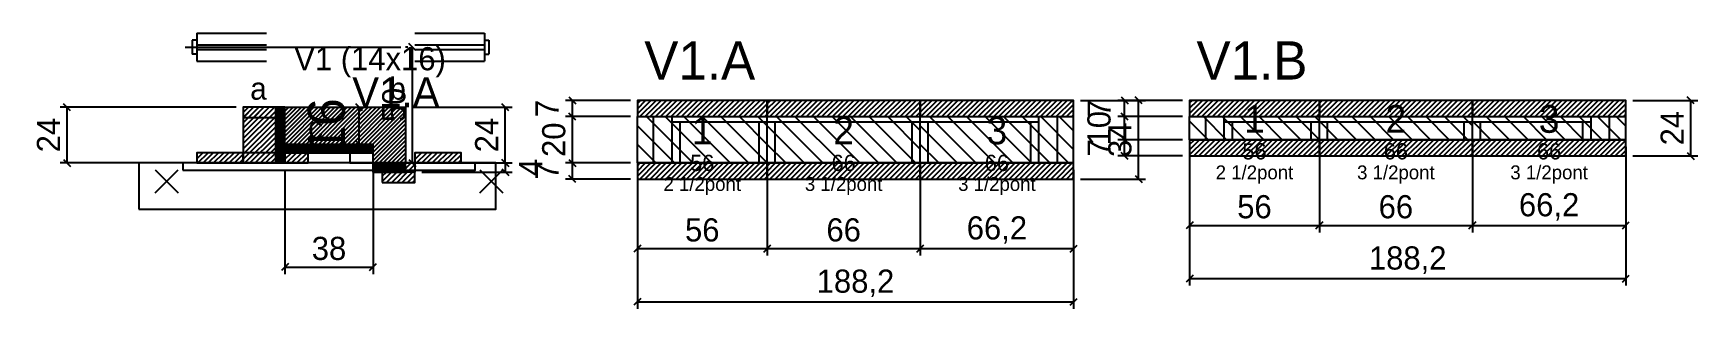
# Model space of a CAD drawing. Extents: x -69 to 649, y -83 to 36.
import ezdxf
from ezdxf.enums import TextEntityAlignment as Align

# ---------------------------------------------------------------- set-up
doc = ezdxf.new("R2010")
doc.units = 0
for name, color, linetype in [('5', 5, 'Continuous'), ('barrote', 126, 'Continuous'), ('CONCRETO', 251, 'Continuous'), ('COTA', 241, 'Continuous'), ('Cota Seção (2x)', 241, 'Continuous'), ('detalhes', 7, 'Continuous'), ('Hachura', 251, 'Continuous'), ('Madeira', 126, 'Continuous'), ('NOMENCLATURA', 7, 'Continuous'), ('Painéis', 200, 'Continuous'), ('presilha', 224, 'Continuous'), ('Reaproveitamento', 30, 'Continuous'), ('SARR_2.2x7', 40, 'Continuous'), ('SARR_3.5x7', 81, 'Continuous'), ('SCO-___-LAJ', 224, 'Continuous'), ('TENSOR', 224, 'Continuous'), ('texto', 7, 'Continuous'), ('Texto Seção', 7, 'Continuous')]:
    doc.layers.add(name, color=color, linetype=linetype)
doc.dimstyles.new('PAINEL', dxfattribs={"dimtxt": 10, "dimasz": 3, "dimexe": 3, "dimexo": 3, "dimgap": 3, "dimtad": 1, "dimblk": 'OBLIQUE', "dimblk1": 'OBLIQUE', "dimcen": 2.5, "dimclrd": 4, "dimclre": 4, "dimclrt": 240, "dimazin": 3, "dimtfac": 1, "dimtmove": 0, "dimatfit": 3})
doc.dimstyles.new('SECAO2X', dxfattribs={"dimtxt": 16, "dimasz": 3, "dimexe": 3, "dimexo": 3, "dimgap": 3, "dimtad": 1, "dimblk": 'OBLIQUE', "dimblk1": 'OBLIQUE', "dimcen": 2.5, "dimclrd": 4, "dimclre": 4, "dimclrt": 240, "dimazin": 3, "dimtfac": 1, "dimtmove": 0, "dimatfit": 3})

# ---------------------------------------------------------------- blocks, each defined once
blk = doc.blocks.new('_OBLIQUE')
at = {"color": 0, "linetype": 'BYBLOCK'}
blk.add_line((-0.5, -0.5), (0.5, 0.5), dxfattribs=at)

msp = doc.modelspace()

# ---------------------------------------------------------------- hatches: boundary and pattern name
at = {"layer": 'COTA'}
h = msp.add_hatch(dxfattribs=at)
h.set_pattern_fill('ANSI31', scale=0.4)
h.paths.add_polyline_path([(40, -12), (40, 4), (92, 4), (92, -20), (78, -20), (78, -12)])
h = msp.add_hatch(dxfattribs=at)
h.set_pattern_fill('ANSI31', scale=0.5)
h.paths.add_polyline_path([(192, 0), (248, 0), (248, 7), (192, 7)])
h = msp.add_hatch(dxfattribs=at)
h.set_pattern_fill('ANSI31', scale=0.5)
h.paths.add_polyline_path([(248, 0), (314, 0), (314, 7), (248, 7)])
h = msp.add_hatch(dxfattribs=at)
h.set_pattern_fill('ANSI31', scale=0.5)
h.paths.add_polyline_path([(314, 0), (380.2, 0), (380.2, 7), (314, 7)])
h = msp.add_hatch(dxfattribs=at)
h.set_pattern_fill('ANSI31', scale=0.5)
h.paths.add_polyline_path([(430.2, 0), (486.2, 0), (486.2, 7), (430.2, 7)])
h = msp.add_hatch(dxfattribs=at)
h.set_pattern_fill('ANSI31', scale=0.5)
h.paths.add_polyline_path([(486.2, 0), (552.2, 0), (552.2, 7), (486.2, 7)])
h = msp.add_hatch(dxfattribs=at)
h.set_pattern_fill('ANSI31', scale=0.5)
h.paths.add_polyline_path([(552.2, 0), (618.4, 0), (618.4, 7), (552.2, 7)])
h = msp.add_hatch(dxfattribs=at)
h.set_pattern_fill('ANSI31', scale=0.5)
h.paths.add_polyline_path([(430.2, -17), (486.2, -17), (486.2, -10), (430.2, -10)])
h = msp.add_hatch(dxfattribs=at)
h.set_pattern_fill('ANSI31', scale=0.5)
h.paths.add_polyline_path([(486.2, -17), (552.2, -17), (552.2, -10), (486.2, -10)])
h = msp.add_hatch(dxfattribs=at)
h.set_pattern_fill('ANSI31', scale=0.5)
h.paths.add_polyline_path([(552.2, -17), (618.4, -17), (618.4, -10), (552.2, -10)])
h = msp.add_hatch(dxfattribs=at)
h.set_pattern_fill('ANSI31', scale=0.5)
h.paths.add_polyline_path([(192, -27), (248, -27), (248, -20), (192, -20)])
h = msp.add_hatch(dxfattribs=at)
h.set_pattern_fill('ANSI31', scale=0.5)
h.paths.add_polyline_path([(248, -27), (314, -27), (314, -20), (248, -20)])
h = msp.add_hatch(dxfattribs=at)
h.set_pattern_fill('ANSI31', scale=0.5)
h.paths.add_polyline_path([(314, -27), (380.2, -27), (380.2, -20), (314, -20)])
at = {"layer": 'Hachura'}
h = msp.add_hatch(dxfattribs=at)
h.set_pattern_fill('ANSI31', scale=0.5)
h.paths.add_polyline_path([(22, -20), (36, -20), (36, 4), (22, 4)])
h = msp.add_hatch(dxfattribs=at)
h.set_pattern_fill('ANSI31', scale=0.5)
h.paths.add_polyline_path([(22, -0.4), (36, -0.4), (36, 4), (22, 4)])
h = msp.add_hatch(dxfattribs=at)
h.set_pattern_fill('SOLID')
h.paths.add_polyline_path([(36, -20), (40, -20), (40, 4), (36, 4)])
h = msp.add_hatch(dxfattribs=at)
h.set_pattern_fill('SOLID')
h.paths.add_polyline_path([(40, -15.6), (78, -15.6), (78, -12), (40, -12)])
h = msp.add_hatch(dxfattribs=at)
h.set_pattern_fill('ANSI31', scale=0.5)
h.paths.add_polyline_path([(2, -20), (22, -20), (22, -15.6), (2, -15.6)])
h = msp.add_hatch(dxfattribs=at)
h.set_pattern_fill('ANSI31', scale=0.5)
h.paths.add_polyline_path([(40, -20), (50, -20), (50, -15.6), (40, -15.6)])
h = msp.add_hatch(dxfattribs=at)
h.set_pattern_fill('SOLID')
h.paths.add_polyline_path([(78, -20), (82, -20), (82, -24), (78, -24)])
h = msp.add_hatch(dxfattribs=at)
h.set_pattern_fill('SOLID')
h.paths.add_polyline_path([(78, -24), (92, -24), (92, -20), (78, -20)])
h = msp.add_hatch(dxfattribs=at)
h.set_pattern_fill('ANSI31', scale=0.5)
h.paths.add_polyline_path([(82, -20), (96, -20), (96, -24), (82, -24)])
h = msp.add_hatch(dxfattribs=at)
h.set_pattern_fill('ANSI31', scale=0.5)
h.paths.add_polyline_path([(96, -20), (116, -20), (116, -15.6), (96, -15.6)])
h = msp.add_hatch(dxfattribs=at)
h.set_pattern_fill('ANSI31', scale=0.5)
h.paths.add_polyline_path([(82, -28.4), (96, -28.4), (96, -24), (82, -24)])

# ---------------------------------------------------------------- linework, layer by layer
for p, q in [((2, 36), (32, 36)), ((2, 36), (2, 24)), ((96, 36), (126, 36)), ((126, 36), (126, 24)), ((0, 33), (0, 27)), ((2, 33), (0, 33)), ((2, 31), (32, 31)), ((2, 29), (32, 29)), ((96, 31), (126, 31)), ((96, 29), (126, 29)), ((126, 33), (128, 33)), ((128, 33), (128, 27)), ((2, 27), (0, 27)), ((2, 24), (32, 24)), ((96, 24), (126, 24)), ((126, 27), (128, 27))]:
    msp.add_line(p, q)
at = {"layer": 'barrote'}
msp.add_lwpolyline([(-23, -40), (131, -40), (131, -20), (-23, -20)], close=True, dxfattribs=at)
at = {"layer": 'CONCRETO'}
msp.add_lwpolyline([(40, -12), (40, 4), (92, 4), (92, -20), (78, -20), (78, -12)], close=True, dxfattribs=at)
at = {"layer": 'Madeira'}
for points in [[(22, -20), (36, -20), (36, 4), (22, 4)], [(22, -0.4), (36, -0.4), (36, 4), (22, 4)], [(2, -20), (22, -20), (22, -15.6), (2, -15.6)], [(22, -20), (36, -20), (36, -15.6), (22, -15.6)], [(40, -20), (50, -20), (50, -15.6), (40, -15.6)], [(68, -20), (78, -20), (78, -15.6), (68, -15.6)], [(82, -20), (96, -20), (96, -24), (82, -24)], [(96, -20), (116, -20), (116, -15.6), (96, -15.6)], [(82, -28.4), (96, -28.4), (96, -24), (82, -24)]]:
    msp.add_lwpolyline(points, close=True, dxfattribs=at)
at = {"layer": 'Painéis'}
for p, q in [((192, 0), (248, 0)), ((192, -20), (192, 0)), ((248, -20), (248, 0)), ((248, -20), (248, 0)), ((248, 0), (314, 0)), ((248, -20), (248, 0)), ((314, -20), (314, 0)), ((314, -20), (314, 0)), ((314, 0), (380.2, 0)), ((314, -20), (314, 0)), ((380.2, -20), (380.2, 0)), ((430.2, 0), (486.2, 0)), ((430.2, -10), (430.2, 0)), ((486.2, -10), (486.2, 0)), ((486.2, -10), (486.2, 0)), ((486.2, 0), (552.2, 0)), ((486.2, -10), (486.2, 0)), ((552.2, -10), (552.2, 0)), ((552.2, -10), (552.2, 0)), ((552.2, 0), (618.4, 0)), ((552.2, -10), (552.2, 0)), ((618.4, -10), (618.4, 0)), ((430.2, -10), (486.2, -10)), ((486.2, -10), (552.2, -10)), ((552.2, -10), (618.4, -10)), ((192, -20), (248, -20)), ((248, -20), (314, -20)), ((314, -20), (380.2, -20))]:
    msp.add_line(p, q, dxfattribs=at)
for points in [[(36, -20), (40, -20), (40, 4), (36, 4)], [(40, -15.6), (78, -15.6), (78, -12), (40, -12)], [(78, -20), (82, -20), (82, -24), (78, -24)], [(78, -24), (92, -24), (92, -20), (78, -20)]]:
    msp.add_lwpolyline(points, close=True, dxfattribs=at)
at = {"layer": 'presilha'}
for p, q in [((-16, -33), (-6, -23)), ((-16, -23), (-6, -33)), ((124, -33), (134, -23)), ((124, -23), (134, -33))]:
    msp.add_line(p, q, dxfattribs=at)
at = {"layer": 'Reaproveitamento', "color": 30}
for p, q in [((216, -20), (196, 0)), ((224, -20), (204, 0)), ((232, -20), (212, 0)), ((240, -20), (220, 0)), ((248, -20), (228, 0)), ((248, -12), (236, 0)), ((248, -4), (244, 0)), ((272, -20), (252, 0)), ((280, -20), (260, 0)), ((288, -20), (268, 0)), ((296, -20), (276, 0)), ((304, -20), (284, 0)), ((312, -20), (292, 0)), ((314, -14), (300, 0)), ((314, -6), (308, 0)), ((338, -20), (318, 0)), ((346, -20), (326, 0)), ((354, -20), (334, 0)), ((362, -20), (342, 0)), ((370, -20), (350, 0)), ((378, -20), (358, 0)), ((380.2, -14.2), (366, 0)), ((380.2, -6.2), (374, 0)), ((446.2, -10), (436.2, 0)), ((454.2, -10), (444.2, 0)), ((462.2, -10), (452.2, 0)), ((470.2, -10), (460.2, 0)), ((478.2, -10), (468.2, 0)), ((486.2, -10), (476.2, 0)), ((486.2, -2), (484.2, 0)), ((502.2, -10), (492.2, 0)), ((510.2, -10), (500.2, 0)), ((518.2, -10), (508.2, 0)), ((526.2, -10), (516.2, 0)), ((534.2, -10), (524.2, 0)), ((542.2, -10), (532.2, 0)), ((550.2, -10), (540.2, 0)), ((552.2, -4), (548.2, 0)), ((568.2, -10), (558.2, 0)), ((576.2, -10), (566.2, 0)), ((584.2, -10), (574.2, 0)), ((592.2, -10), (582.2, 0)), ((600.2, -10), (590.2, 0)), ((608.2, -10), (598.2, 0)), ((616.2, -10), (606.2, 0)), ((618.4, -4.2), (614.2, 0)), ((208, -20), (192, -4)), ((264, -20), (248, -4)), ((330, -20), (314, -4)), ((438.2, -10), (430.2, -2)), ((494.2, -10), (486.2, -2)), ((560.2, -10), (552.2, -2)), ((200, -20), (192, -12)), ((256, -20), (248, -12)), ((322, -20), (314, -12)), ((430.2, -10), (430.2, -10)), ((486.2, -10), (486.2, -10)), ((552.2, -10), (552.2, -10)), ((192, -20), (192, -20)), ((248, -20), (248, -20)), ((314, -20), (314, -20))]:
    msp.add_line(p, q, dxfattribs=at)
at = {"layer": 'SARR_2.2x7'}
for p, q in [((199, -20), (199, 0)), ((373.2, -20), (373.2, 0)), ((437.2, -10), (437.2, 0)), ((611.4, -10), (611.4, 0)), ((207, -2.2), (248, -2.2)), ((248, -2.2), (314, -2.2)), ((314, -2.2), (365.2, -2.2)), ((445.2, -2.2), (486.2, -2.2)), ((486.2, -2.2), (552.2, -2.2)), ((552.2, -2.2), (603.4, -2.2))]:
    msp.add_line(p, q, dxfattribs=at)
at = {"layer": 'SARR_3.5x7'}
for p, q in [((207, -20), (207, 0)), ((248, -20), (248, 0)), ((248, -20), (248, 0)), ((314, -20), (314, 0)), ((314, -20), (314, 0)), ((365.2, -20), (365.2, 0)), ((445.2, -10), (445.2, 0)), ((486.2, -10), (486.2, 0)), ((486.2, -10), (486.2, 0)), ((552.2, -10), (552.2, 0)), ((552.2, -10), (552.2, 0)), ((603.4, -10), (603.4, 0)), ((210.5, -20), (210.5, -2.2)), ((244.5, -20), (244.5, -2.2)), ((251.5, -20), (251.5, -2.2)), ((310.5, -20), (310.5, -2.2)), ((317.5, -20), (317.5, -2.2)), ((361.7, -20), (361.7, -2.2)), ((448.7, -10), (448.7, -2.2)), ((482.7, -10), (482.7, -2.2)), ((489.7, -10), (489.7, -2.2)), ((548.7, -10), (548.7, -2.2)), ((555.7, -10), (555.7, -2.2)), ((599.9, -10), (599.9, -2.2)), ((445.2, -10), (448.7, -10)), ((482.7, -10), (486.2, -10)), ((486.2, -10), (489.7, -10)), ((548.7, -10), (552.2, -10)), ((552.2, -10), (555.7, -10)), ((599.9, -10), (603.4, -10)), ((207, -20), (210.5, -20)), ((244.5, -20), (248, -20)), ((248, -20), (251.5, -20)), ((310.5, -20), (314, -20)), ((314, -20), (317.5, -20)), ((361.7, -20), (365.2, -20))]:
    msp.add_line(p, q, dxfattribs=at)
at = {"layer": 'SCO-___-LAJ'}
for points in [[(192, 0), (248, 0), (248, 7), (192, 7)], [(248, 0), (314, 0), (314, 7), (248, 7)], [(314, 0), (380.2, 0), (380.2, 7), (314, 7)], [(430.2, 0), (486.2, 0), (486.2, 7), (430.2, 7)], [(486.2, 0), (552.2, 0), (552.2, 7), (486.2, 7)], [(552.2, 0), (618.4, 0), (618.4, 7), (552.2, 7)], [(430.2, -17), (486.2, -17), (486.2, -10), (430.2, -10)], [(486.2, -17), (552.2, -17), (552.2, -10), (486.2, -10)], [(552.2, -17), (618.4, -17), (618.4, -10), (552.2, -10)], [(-4, -23.2), (122, -23.2), (122, -20), (-4, -20)], [(192, -27), (248, -27), (248, -20), (192, -20)], [(248, -27), (314, -27), (314, -20), (248, -20)], [(314, -27), (380.2, -27), (380.2, -20), (314, -20)]]:
    msp.add_lwpolyline(points, close=True, dxfattribs=at)
at = {"layer": 'TENSOR'}
msp.add_line((-3, 30), (90, 30), dxfattribs=at)

# ---------------------------------------------------------------- texts
at = {"layer": '5'}
for s, height, p in [('1', 12, (220, -6)), ('2', 12, (281, -6)), ('3', 12, (347.1, -6)), ('1', 12, (458.2, -1)), ('2', 12, (519.2, -1)), ('3', 12, (585.3, -1)), ('56', 7, (458.2, -15)), ('66', 7, (519.2, -15)), ('66', 7, (585.3, -15)), ('56', 7, (220, -20)), ('66', 7, (281, -20)), ('66', 7, (347.1, -20))]:
    msp.add_text(s, height=height, dxfattribs=at).set_placement(p, align=Align.MIDDLE_CENTER)
at = {"layer": 'detalhes'}
for s, p in [('a', (25, 7.3)), ('b', (85, 7.3)), ('c', (50, -9.5))]:
    msp.add_text(s, height=9.6, dxfattribs=at).set_placement(p)
at = {"layer": 'NOMENCLATURA'}
for s, p in [('V1.A', (195, 16)), ('V1.B', (433.2, 16))]:
    msp.add_text(s, height=16.5, dxfattribs=at).set_placement(p)
at = {"layer": 'texto', "char_height": 6, "attachment_point": 5}
for s, insert in [('2 1/2pont', (458.2, -25)), ('3 1/2pont', (519.2, -25)), ('3 1/2pont', (585.3, -25)), ('2 1/2pont', (220, -30)), ('3 1/2pont', (281, -30)), ('3 1/2pont', (347.1, -30))]:
    msp.add_mtext(s, dxfattribs=dict(at, insert=insert))
at = {"layer": 'Texto Seção'}
for s, height, p in [('V1 (14x16)', 10, (44, 20)), ('V1.A', 13, (69, 4))]:
    msp.add_text(s, height=height, dxfattribs=at).set_placement(p)

# ---------------------------------------------------------------- dimensions: what is measured, and where the dimension line sits
at = {"layer": 'COTA'}
for base, p1, p2 in [((95, -20), (96, -20), (96, 30)), ((164, 0), (192, 0), (192, 7)), ((408.2, -27), (380.2, -27), (380.2, 7)), ((402.2, 0), (430.2, 0), (430.2, 7)), ((646.4, -17), (618.4, -17), (618.4, 7)), ((-54, -20), (2, -20), (22, 4)), ((135, -20), (92, -20), (92, 4)), ((164, -20), (192, -20), (192, 0)), ((402.2, -10), (430.2, -10), (430.2, 0)), ((402.2, -17), (430.2, -17), (430.2, -10)), ((135, -20), (96, -20), (96, -24)), ((164, -27), (192, -27), (192, -20))]:
    msp.add_linear_dim(base=base, p1=p1, p2=p2, angle=90, dimstyle='PAINEL', dxfattribs=at).render()
for base, p1, p2 in [((430.2, -47), (430.2, -10), (486.2, -10)), ((430.2, -70), (430.2, -10), (618.4, -10)), ((486.2, -47), (486.2, -10), (552.2, -10)), ((552.2, -47), (552.2, -10), (618.4, -10)), ((40, -65), (40, -20), (78, -20)), ((192, -57), (192, -20), (248, -20)), ((192, -80), (192, -20), (380.2, -20)), ((248, -57), (248, -20), (314, -20)), ((314, -57), (314, -20), (380.2, -20))]:
    msp.add_linear_dim(base=base, p1=p1, p2=p2, dimstyle='PAINEL', dxfattribs=at).render()
at = {"layer": 'Cota Seção (2x)'}
msp.add_linear_dim(base=(72, -12), p1=(40, -12), p2=(40, 4), angle=90, dimstyle='SECAO2X', dxfattribs=at).render()

doc.saveas('drawing.dxf')
